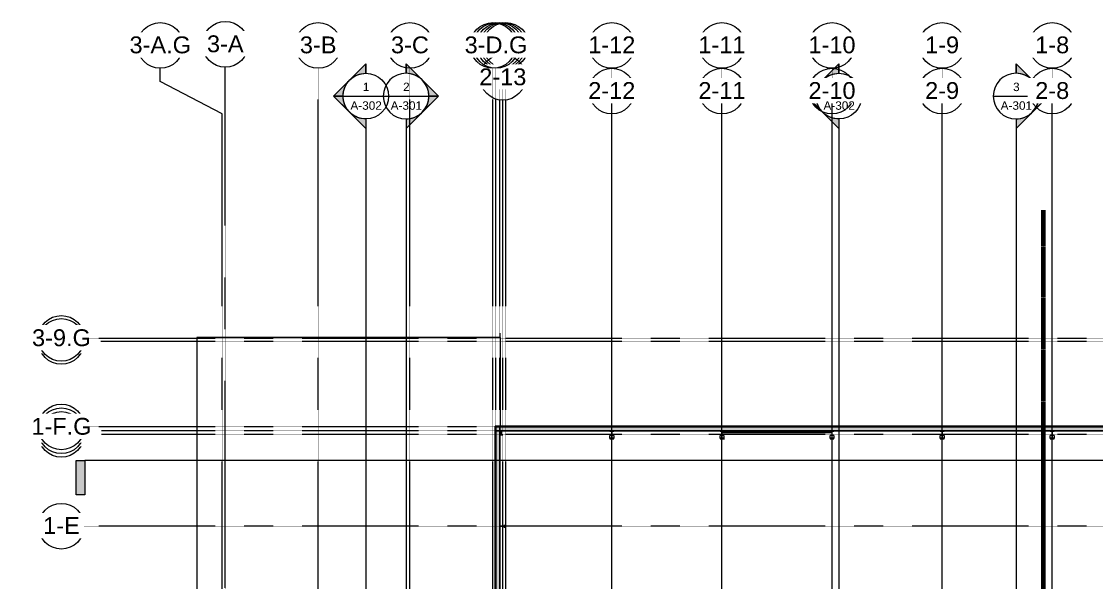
# Model space of a CAD drawing. Header units: inches. Extents: x 21400 to 32582, y -23426 to -19984.
# Drawn here: x 27367 to 30193, y -21533 to -20059 of the extents above; entities that cross this region are included whole.
import ezdxf

# ---------------------------------------------------------------- set-up
doc = ezdxf.new("R2010")
doc.units = ezdxf.units.IN
doc.header["$MEASUREMENT"] = 0
doc.linetypes.add('Dash', pattern=[0.25, 0.125, -0.125])
doc.linetypes.add('Grid Line 1_2_', pattern=[0.875, 0.5, -0.125, 0.125, -0.125])
for name, color, linetype, lineweight in [('A-ANNO-MATC', 214, 'Dash', 140), ('A-DETL', 90, 'Continuous', 9), ('A-ROOF', 132, 'Continuous', 9), ('A-WALL', 113, 'Continuous', 9), ('A-WALL-PATT', 111, 'Continuous', 25), ('G-ANNO-SYMB', 111, 'Continuous', 9), ('L-SITE-WALL', 31, 'Continuous', 9), ('S-BEAM', 12, 'Continuous', 9), ('S-COLS', 52, 'Continuous', 9), ('S-GRID', 1, 'Continuous', 9), ('S-GRID-IDEN', 1, 'Continuous', 9)]:
    doc.layers.add(name, color=color, linetype=linetype, lineweight=lineweight)
doc.styles.add('Arial', font='arial.ttf', dxfattribs={"height": 44.258982})
doc.styles.add('Arial_1', font='arial.ttf', dxfattribs={"height": 22.129491})
pattern_1 = [(161.57, (5834.139, 1.2), (-9.60067494, -0.00082924), [0, -68.304, 7.584, 0]), (18.43, (5831.739, 1.2), (-9.60067494, 0.00082924), [0, -68.304, 7.584, 0]), (108.43, (5834.139, 1.2), (4.79826437, -24.00210197), [22.764, -53.124]), (71.57, (5831.739, 1.2), (4.79826437, 24.00210197), [22.764, -53.124])]
pattern_2 = [(0, (5832.94, 0), (0, 30), []), (90, (5832.94, 0), (-30, 2e-15), [])]
pattern_3 = [(225, (30076.83, -22360.053), (23.758788, -23.758788), []), (225, (30076.83, -22396.053), (23.758788, -23.758788), [])]
pattern_4 = [(225, (29787.33, -22360.053), (23.758788, -23.758788), []), (225, (29787.33, -22396.053), (23.758788, -23.758788), [])]
pattern_5 = [(225, (29497.83, -22360.053), (23.758788, -23.758788), []), (225, (29497.83, -22396.053), (23.758788, -23.758788), [])]
pattern_6 = [(225, (29208.33, -22360.053), (23.758788, -23.758788), []), (225, (29208.33, -22396.053), (23.758788, -23.758788), [])]
pattern_7 = [(225, (28918.83, -22360.053), (23.758788, -23.758788), []), (225, (28918.83, -22396.053), (23.758788, -23.758788), [])]

# ---------------------------------------------------------------- blocks, each defined once
blk = doc.blocks.new('columns and girder2 - one-V5-Roof Low')
at = {"layer": 'S-BEAM'}
h = blk.add_hatch(dxfattribs=at)
h.set_pattern_fill('FP_10', color=256, style=0, pattern_type=2)
h.set_pattern_definition(pattern_3)
h.paths.add_polyline_path([(0, -1.3), (-5, -1.3), (-5, -2), (5, -2), (5, -1.3)], flags=0)
h.paths.add_polyline_path([(5, -17), (-5, -17), (-5, -18.5), (5, -18.5)], flags=0)
h.paths.add_polyline_path([(-5, -1204.9), (-5, -1206.4), (5, -1206.4), (5, -1204.9)], flags=0)
h.paths.add_polyline_path([(-5, -1224.3), (-5, -1225), (5, -1225), (5, -1224.3)], flags=0)
h = blk.add_hatch(dxfattribs=at)
h.set_pattern_fill('FP_10', color=256, style=0, pattern_type=2)
h.set_pattern_definition(pattern_3)
h.paths.add_polyline_path([(0.6, -2), (-0.6, -2), (-0.6, -17), (0.6, -17)], flags=0)
h.paths.add_polyline_path([(-0.6, -1206.4), (-0.6, -1224.3), (0.6, -1224.3), (0.6, -1206.4)], flags=0)
at = {"layer": 'S-BEAM', "lineweight": 15}
for p, q in [((-5, -1.3), (-5, -2)), ((-5, -2), (5, -2)), ((5, -17), (-5, -17)), ((-5, -17), (-5, -18.5)), ((-5, -18.5), (5, -18.5)), ((0.6, -2), (-0.6, -2)), ((-0.6, -2), (-0.6, -17)), ((-0.6, -17), (0.6, -17)), ((0.6, -17), (0.6, -2)), ((5, -2), (5, -1.3)), ((5, -18.5), (5, -17)), ((5, -1204.9), (-5, -1204.9)), ((-5, -1204.9), (-5, -1206.4)), ((-5, -1206.4), (5, -1206.4)), ((0.6, -1206.4), (-0.6, -1206.4)), ((-0.6, -1206.4), (-0.6, -1224.3)), ((0.6, -1224.3), (0.6, -1206.4)), ((5, -1206.4), (5, -1204.9)), ((5, -1224.3), (-5, -1224.3)), ((-5, -1224.3), (-5, -1225)), ((-0.6, -1224.3), (0.6, -1224.3)), ((5, -1225), (5, -1224.3))]:
    blk.add_line(p, q, dxfattribs=at)
at = {"layer": 'S-BEAM'}
for p, q in [((-5, -17), (-5, -9.2)), ((-0.6, -9.2), (-5, -9.2)), ((5, -9.2), (0.6, -9.2)), ((5, -9.2), (5, -17)), ((-5, -1213.3), (-5, -1206.4)), ((-5, -1213.3), (-0.6, -1213.3)), ((0.6, -1213.3), (5, -1213.3)), ((5, -1206.4), (5, -1213.3))]:
    blk.add_line(p, q, dxfattribs=at)
blk = doc.blocks.new('columns and girder2 - one-V6-Roof Low')
at = {"layer": 'S-BEAM'}
h = blk.add_hatch(dxfattribs=at)
h.set_pattern_fill('FP_11', color=256, style=0, pattern_type=2)
h.set_pattern_definition(pattern_4)
h.paths.add_polyline_path([(0, -1.3), (-5, -1.3), (-5, -2), (5, -2), (5, -1.3)], flags=0)
h.paths.add_polyline_path([(5, -17), (-5, -17), (-5, -18.5), (5, -18.5)], flags=0)
h.paths.add_polyline_path([(-5, -1204.9), (-5, -1206.4), (5, -1206.4), (5, -1204.9)], flags=0)
h.paths.add_polyline_path([(-5, -1224.3), (-5, -1225), (5, -1225), (5, -1224.3)], flags=0)
h = blk.add_hatch(dxfattribs=at)
h.set_pattern_fill('FP_11', color=256, style=0, pattern_type=2)
h.set_pattern_definition(pattern_4)
h.paths.add_polyline_path([(0.6, -2), (-0.6, -2), (-0.6, -17), (0.6, -17)], flags=0)
h.paths.add_polyline_path([(-0.6, -1206.4), (-0.6, -1224.3), (0.6, -1224.3), (0.6, -1206.4)], flags=0)
at = {"layer": 'S-BEAM', "lineweight": 15}
for p, q in [((-5, -1.3), (-5, -2)), ((-5, -2), (5, -2)), ((5, -17), (-5, -17)), ((-5, -17), (-5, -18.5)), ((-5, -18.5), (5, -18.5)), ((0.6, -2), (-0.6, -2)), ((-0.6, -2), (-0.6, -17)), ((-0.6, -17), (0.6, -17)), ((0.6, -17), (0.6, -2)), ((5, -2), (5, -1.3)), ((5, -18.5), (5, -17)), ((5, -1204.9), (-5, -1204.9)), ((-5, -1204.9), (-5, -1206.4)), ((-5, -1206.4), (5, -1206.4)), ((0.6, -1206.4), (-0.6, -1206.4)), ((-0.6, -1206.4), (-0.6, -1224.3)), ((0.6, -1224.3), (0.6, -1206.4)), ((5, -1206.4), (5, -1204.9)), ((5, -1224.3), (-5, -1224.3)), ((-5, -1224.3), (-5, -1225)), ((-0.6, -1224.3), (0.6, -1224.3)), ((5, -1225), (5, -1224.3))]:
    blk.add_line(p, q, dxfattribs=at)
at = {"layer": 'S-BEAM'}
for p, q in [((-5, -17), (-5, -9.2)), ((-0.6, -9.2), (-5, -9.2)), ((5, -9.2), (0.6, -9.2)), ((5, -9.2), (5, -17)), ((-5, -1213.3), (-5, -1206.4)), ((-5, -1213.3), (-0.6, -1213.3)), ((0.6, -1213.3), (5, -1213.3)), ((5, -1206.4), (5, -1213.3))]:
    blk.add_line(p, q, dxfattribs=at)
blk = doc.blocks.new('columns and girder2 - one-V7-Roof Low')
at = {"layer": 'S-BEAM'}
h = blk.add_hatch(dxfattribs=at)
h.set_pattern_fill('FP_12', color=256, style=0, pattern_type=2)
h.set_pattern_definition(pattern_5)
h.paths.add_polyline_path([(5, -1.3), (-5, -1.3), (-5, -2), (5, -2)], flags=0)
h.paths.add_polyline_path([(-5, -17), (-5, -18.5), (5, -18.5), (5, -17), (-3.5, -17)], flags=0)
h.paths.add_polyline_path([(5, -1204.9), (-5, -1204.9), (-5, -1206.4), (5, -1206.4)], flags=0)
h.paths.add_polyline_path([(-5, -1224.3), (-5, -1225), (5, -1225), (5, -1224.3), (-3.5, -1224.3)], flags=0)
h = blk.add_hatch(dxfattribs=at)
h.set_pattern_fill('FP_12', color=256, style=0, pattern_type=2)
h.set_pattern_definition(pattern_5)
h.paths.add_polyline_path([(0.6, -2), (-0.6, -2), (-0.6, -17), (0.6, -17), (0.6, -5.7), (0.2, -5.6), (0.2, -5.6), (-0.2, -5.6), (-0.3, -5.4), (-0.2, -4.8), (-0.2, -4.8), (0, -4.7), (0.6, -4.7), (0.6, -3.9)], flags=0)
h.paths.add_polyline_path([(-0.6, -1206.4), (-0.6, -1224.3), (0.6, -1224.3), (0.6, -1222.3), (0, -1222.2), (-0.3, -1222), (-0.4, -1221.7), (-0.2, -1221.4), (0, -1221.3), (0.6, -1221.3), (0.6, -1206.4)], flags=0)
at = {"layer": 'S-BEAM', "lineweight": 15}
for p, q in [((-5, -1.3), (-5, -2)), ((-5, -2), (5, -2)), ((5, -17), (-5, -17)), ((-5, -17), (-5, -18.5)), ((-5, -18.5), (5, -18.5)), ((0.6, -2), (-0.6, -2)), ((-0.6, -2), (-0.6, -17)), ((-0.6, -17), (0.6, -17)), ((0.6, -4.7), (0.6, -2)), ((0.6, -17), (0.6, -5.7)), ((5, -2), (5, -1.3)), ((5, -18.5), (5, -17)), ((5, -1204.9), (-5, -1204.9)), ((-5, -1204.9), (-5, -1206.4)), ((-5, -1206.4), (5, -1206.4)), ((0.6, -1206.4), (-0.6, -1206.4)), ((-0.6, -1206.4), (-0.6, -1224.3)), ((0.6, -1221.3), (0.6, -1206.4)), ((5, -1206.4), (5, -1204.9)), ((5, -1224.3), (-5, -1224.3)), ((-5, -1224.3), (-5, -1225)), ((-0.6, -1224.3), (0.6, -1224.3)), ((0.6, -1224.3), (0.6, -1222.3)), ((5, -1225), (5, -1224.3))]:
    blk.add_line(p, q, dxfattribs=at)
at = {"layer": 'S-BEAM'}
for p, q in [((-5, -17), (-5, -9.2)), ((-0.6, -9.2), (-5, -9.2)), ((5, -9.2), (0.6, -9.2)), ((5, -9.2), (5, -17)), ((-5, -1213.3), (-5, -1206.4)), ((-5, -1213.3), (-0.6, -1213.3)), ((0.6, -1213.3), (5, -1213.3)), ((5, -1206.4), (5, -1213.3))]:
    blk.add_line(p, q, dxfattribs=at)
blk = doc.blocks.new('columns and girder2 - one-V8-Roof Low')
at = {"layer": 'S-BEAM'}
h = blk.add_hatch(dxfattribs=at)
h.set_pattern_fill('FP_13', color=256, style=0, pattern_type=2)
h.set_pattern_definition(pattern_6)
h.paths.add_polyline_path([(5, -1.3), (-5, -1.3), (-5, -2), (5, -2)], flags=0)
h.paths.add_polyline_path([(5, -17), (-5, -17), (-5, -18.5), (5, -18.5)], flags=0)
h.paths.add_polyline_path([(0.8, -1204.9), (-5, -1204.9), (-5, -1206.4), (5, -1206.4), (5, -1204.9)], flags=0)
h.paths.add_polyline_path([(-5, -1224.3), (-5, -1225), (5, -1225), (5, -1224.3)], flags=0)
h = blk.add_hatch(dxfattribs=at)
h.set_pattern_fill('FP_13', color=256, style=0, pattern_type=2)
h.set_pattern_definition(pattern_6)
h.paths.add_polyline_path([(0.6, -2), (-0.6, -2), (-0.6, -4.7), (0.1, -4.8), (0.3, -4.9), (0.4, -5.3), (0.3, -5.6), (-0.2, -5.7), (-0.6, -5.7), (-0.6, -17), (0.6, -17), (0.6, -3.9)], flags=0)
h.paths.add_polyline_path([(-0.6, -1206.4), (-0.6, -1221.3), (-0.3, -1221.3), (0, -1221.5), (0.1, -1221.8), (-0.1, -1222.1), (-0.3, -1222.3), (-0.6, -1222.3), (-0.6, -1224.3), (0.6, -1224.3), (0.6, -1206.4)], flags=0)
at = {"layer": 'S-BEAM', "lineweight": 15}
for p, q in [((-5, -1.3), (-5, -2)), ((-5, -2), (5, -2)), ((5, -17), (-5, -17)), ((-5, -17), (-5, -18.5)), ((-5, -18.5), (5, -18.5)), ((0.6, -2), (-0.6, -2)), ((-0.6, -2), (-0.6, -4.7)), ((-0.6, -5.7), (-0.6, -17)), ((-0.6, -17), (0.6, -17)), ((0.6, -17), (0.6, -2)), ((5, -2), (5, -1.3)), ((5, -18.5), (5, -17)), ((5, -1204.9), (-5, -1204.9)), ((-5, -1204.9), (-5, -1206.4)), ((-5, -1206.4), (5, -1206.4)), ((0.6, -1206.4), (-0.6, -1206.4)), ((-0.6, -1206.4), (-0.6, -1221.3)), ((0.6, -1224.3), (0.6, -1206.4)), ((5, -1206.4), (5, -1204.9)), ((5, -1224.3), (-5, -1224.3)), ((-5, -1224.3), (-5, -1225)), ((-0.6, -1222.3), (-0.6, -1224.3)), ((-0.6, -1224.3), (0.6, -1224.3)), ((5, -1225), (5, -1224.3))]:
    blk.add_line(p, q, dxfattribs=at)
at = {"layer": 'S-BEAM'}
for p, q in [((-5, -17), (-5, -9.2)), ((-0.6, -9.2), (-5, -9.2)), ((5, -9.2), (0.6, -9.2)), ((5, -9.2), (5, -17)), ((-5, -1213.3), (-5, -1206.4)), ((-5, -1213.3), (-0.6, -1213.3)), ((0.6, -1213.3), (5, -1213.3)), ((5, -1206.4), (5, -1213.3))]:
    blk.add_line(p, q, dxfattribs=at)
blk = doc.blocks.new('columns and girder2 - one-V9-Roof Low')
at = {"layer": 'S-BEAM'}
h = blk.add_hatch(dxfattribs=at)
h.set_pattern_fill('FP_14', color=256, style=0, pattern_type=2)
h.set_pattern_definition(pattern_7)
h.paths.add_polyline_path([(0, -1.3), (-5, -1.3), (-5, -2), (5, -2), (5, -1.3)], flags=0)
h.paths.add_polyline_path([(5, -17), (-5, -17), (-5, -18.5), (5, -18.5)], flags=0)
h.paths.add_polyline_path([(-5, -1204.9), (-5, -1206.4), (5, -1206.4), (5, -1204.9)], flags=0)
h.paths.add_polyline_path([(-5, -1224.3), (-5, -1225), (5, -1225), (5, -1224.3)], flags=0)
h = blk.add_hatch(dxfattribs=at)
h.set_pattern_fill('FP_14', color=256, style=0, pattern_type=2)
h.set_pattern_definition(pattern_7)
h.paths.add_polyline_path([(0.6, -2), (-0.6, -2), (-0.6, -17), (0.6, -17)], flags=0)
h.paths.add_polyline_path([(-0.6, -1206.4), (-0.6, -1224.3), (0.6, -1224.3), (0.6, -1206.4)], flags=0)
at = {"layer": 'S-BEAM', "lineweight": 15}
for p, q in [((-5, -1.3), (-5, -2)), ((-5, -2), (5, -2)), ((5, -17), (-5, -17)), ((-5, -17), (-5, -18.5)), ((-5, -18.5), (5, -18.5)), ((0.6, -2), (-0.6, -2)), ((-0.6, -2), (-0.6, -17)), ((-0.6, -17), (0.6, -17)), ((0.6, -17), (0.6, -2)), ((5, -2), (5, -1.3)), ((5, -18.5), (5, -17)), ((5, -1204.9), (-5, -1204.9)), ((-5, -1204.9), (-5, -1206.4)), ((-5, -1206.4), (5, -1206.4)), ((0.6, -1206.4), (-0.6, -1206.4)), ((-0.6, -1206.4), (-0.6, -1224.3)), ((0.6, -1224.3), (0.6, -1206.4)), ((5, -1206.4), (5, -1204.9)), ((5, -1224.3), (-5, -1224.3)), ((-5, -1224.3), (-5, -1225)), ((-0.6, -1224.3), (0.6, -1224.3)), ((5, -1225), (5, -1224.3))]:
    blk.add_line(p, q, dxfattribs=at)
at = {"layer": 'S-BEAM'}
for p, q in [((-5, -17), (-5, -9.2)), ((-0.6, -9.2), (-5, -9.2)), ((5, -9.2), (0.6, -9.2)), ((5, -9.2), (5, -17)), ((-5, -1213.3), (-5, -1206.4)), ((-5, -1213.3), (-0.6, -1213.3)), ((0.6, -1213.3), (5, -1213.3)), ((5, -1206.4), (5, -1213.3))]:
    blk.add_line(p, q, dxfattribs=at)
blk = doc.blocks.new('Round Bar - 1_-V12-Roof Low')
at = {"layer": 'S-BEAM'}
for p, q in [((23520.7, -21137.8), (23375.7, -21137.8)), ((23375.7, -21138.8), (23520.7, -21138.8))]:
    blk.add_line(p, q, dxfattribs=at)
for start_param, end_param in [(0, 3.141593), (3.141593, 6.283185)]:
    blk.add_ellipse((23375.7, -21138.3), major_axis=(0, 0.5), ratio=0.802206, start_param=start_param, end_param=end_param, dxfattribs=at)
blk = doc.blocks.new('Round Bar - 1_-V13-Roof Low')
at = {"layer": 'S-BEAM'}
for p, q in [((23664.9, -21137.8), (23519.9, -21137.8)), ((23519.9, -21138.8), (23664.9, -21138.8))]:
    blk.add_line(p, q, dxfattribs=at)
for start_param, end_param in [(0, 3.141593), (3.141593, 6.283185)]:
    blk.add_ellipse((23664.9, -21138.3), major_axis=(0, 0.5), ratio=0.802206, start_param=start_param, end_param=end_param, dxfattribs=at)
blk = doc.blocks.new('Grid - Grid Head - Circle-14747-Roof Low')
at = {"layer": 'S-GRID-IDEN'}
blk.add_circle((0, 0), 0.25, dxfattribs=at)
blk = doc.blocks.new('Section - Section Head - Filled-1526-Roof Low')
at = {"layer": 'G-ANNO-SYMB'}
h = blk.add_hatch(color=256, dxfattribs=at)
edge = h.paths.add_edge_path(flags=0)
edge.add_line((-0.427, 0.177), (-0.25, 0.354))
edge.add_line((-0.25, 0.354), (-0.25, 0.25))
edge.add_arc((-0.25, 0), 0.25, 90, 135)
h = blk.add_hatch(color=256, dxfattribs=at)
edge = h.paths.add_edge_path(flags=0)
edge.add_arc((-0.25, 0), 0.25, 45, 90)
edge.add_line((-0.25, 0.25), (-0.25, 0.354))
edge.add_line((-0.25, 0.354), (-0.073, 0.177))
h = blk.add_hatch(color=256, dxfattribs=at)
edge = h.paths.add_edge_path(flags=0)
edge.add_arc((-0.25, 0), 0.25, 137.9216, 180)
edge.add_line((-0.5, 0), (-0.604, 0))
edge.add_line((-0.604, 0), (-0.436, 0.168))
h = blk.add_hatch(color=256, dxfattribs=at)
edge = h.paths.add_edge_path(flags=0)
edge.add_line((-0.064, 0.168), (0.104, 0))
edge.add_line((0.104, 0), (0, 0))
edge.add_arc((-0.25, 0), 0.25, 0, 42.0784)
for p, q in [((-0.25, 0.354), (-0.604, 0)), ((-0.25, 0.354), (-0.427, 0.177)), ((-0.25, 0.354), (0.104, 0)), ((-0.25, 0.25), (-0.25, 0.354)), ((-0.073, 0.177), (-0.25, 0.354)), ((-0.25, 0.354), (-0.25, 0.25)), ((-0.436, 0.168), (-0.604, 0)), ((0.104, 0), (-0.064, 0.168)), ((-0.604, 0), (-0.5, 0)), ((0, 0), (0.104, 0)), ((-0.5, 0), (-0.604, 0)), ((0, 0), (0.104, 0))]:
    blk.add_line(p, q, dxfattribs=at)
for start, end in [(360, 180), (90, 135), (45, 90), (137.9216, 180), (0, 42.0784), (180, 360)]:
    blk.add_arc((-0.25, 0), 0.25, start, end, dxfattribs=at)
blk = doc.blocks.new('Section - 3_32_ x 3_8_-18514-Roof Low')
at = {"layer": 'G-ANNO-SYMB'}
blk.add_hatch(color=256, dxfattribs=at).paths.add_polyline_path([(0, 0.375), (0, 0), (-0.09375, 0), (-0.09375, 0.375)], flags=0)
for p, q in [((0, 0.375), (-0.09375, 0.375)), ((-0.09375, 0.375), (-0.09375, 0)), ((0, 0), (0, 0.375)), ((-0.09375, 0), (0, 0))]:
    blk.add_line(p, q, dxfattribs=at)

msp = doc.modelspace()

# ---------------------------------------------------------------- hatches: boundary and pattern name
at = {"layer": 'A-WALL-PATT', "lineweight": 9}
h = msp.add_hatch(dxfattribs=at)
h.set_pattern_fill('FP_4', color=256, style=0, pattern_type=2)
h.set_pattern_definition(pattern_2)
h.paths.add_polyline_path([(32114.32941, -21124.30281), (32114.32941, -21123.30281), (28613.20441, -21123.30281), (28613.20441, -21124.30281), (32110.52672, -21124.30281)], flags=0)
h = msp.add_hatch(dxfattribs=at)
h.set_pattern_fill('FP_3', color=256, style=0, pattern_type=2)
h.set_pattern_definition(pattern_1)
h.paths.add_polyline_path([(30676.33211, -21134.30281), (32095.71027, -21134.30281), (32095.71027, -21133.17936), (32102.19855, -21133.17936), (32102.19855, -21134.30281), (32104.32941, -21134.30281), (32104.32941, -21124.30281), (28613.20441, -21124.30281), (28613.20441, -21134.30281), (30607.2143, -21134.30281)], flags=0)
h = msp.add_hatch(dxfattribs=at)
h.set_pattern_fill('FP_4', color=256, style=0, pattern_type=2)
h.set_pattern_definition(pattern_2)
h.paths.add_polyline_path([(28613.32841, -22370.30281), (28614.32841, -22370.30281), (28614.32841, -21121.80281), (28613.32841, -21121.80281), (28613.32841, -22356.11997)], flags=0)
h = msp.add_hatch(dxfattribs=at)
h.set_pattern_fill('FP_3', color=256, style=0, pattern_type=2)
h.set_pattern_definition(pattern_1)
h.paths.add_polyline_path([(28614.32841, -22370.30281), (28624.32841, -22370.30281), (28624.32841, -21121.80281), (28614.32841, -21121.80281), (28614.32841, -22356.11997)], flags=0)
at = {"layer": 'S-COLS'}
h = msp.add_hatch(dxfattribs=at)
h.set_pattern_fill('FP_2', color=256, style=0, pattern_type=2)
h.set_pattern_definition([(45, (5832.94, 0), (-23.758788, 23.758788), []), (45, (5832.94, 36), (-23.758788, 23.758788), [])])
h.paths.add_polyline_path([(28624.763, -21389.05281), (28624.763, -21385.88875), (28624.96551, -21385.39985), (28625.45441, -21385.19734), (28635.70441, -21385.19734), (28636.1933, -21385.39985), (28636.39581, -21385.88875), (28636.39581, -21389.05281), (28636.82941, -21389.05281), (28636.82941, -21381.05281), (28636.39581, -21381.05281), (28636.39581, -21384.21687), (28636.1933, -21384.70577), (28635.70441, -21384.90828), (28625.45441, -21384.90828), (28624.96551, -21384.70577), (28624.763, -21384.21687), (28624.763, -21381.05281), (28624.32941, -21381.05281), (28624.32941, -21389.05281)], flags=0)

# ---------------------------------------------------------------- linework, layer by layer
at = {"layer": 'A-ANNO-MATC'}
msp.add_line((30053.38648, -20555.10083), (30053.38648, -23033.8711), dxfattribs=at)
at = {"layer": 'A-DETL', "linetype": 'Dash'}
msp.add_line((28624.32941, -20877.53607), (28624.32941, -20889.05281), dxfattribs=at)
at = {"layer": 'A-ROOF'}
for p, q in [((28626.39191, -20889.05281), (27827.82941, -20889.05281)), ((27827.82941, -20889.05281), (27827.82941, -22519.05281)), ((28626.39191, -21121.80848), (28626.39191, -20889.05281))]:
    msp.add_line(p, q, dxfattribs=at)
at = {"layer": 'A-WALL'}
for p, q in [((28613.20441, -21123.30281), (32115.32941, -21123.30281)), ((28613.20441, -21124.30281), (32114.32941, -21124.30281)), ((28613.32841, -21121.80281), (28613.32841, -22370.30281)), ((28614.32841, -21121.80281), (28614.32841, -22370.30281))]:
    msp.add_line(p, q, dxfattribs=at)
at = {"layer": 'G-ANNO-SYMB'}
for p, q in [((28212.1128, -20255.10083), (28332.1128, -20255.10083)), ((28317.88097, -20255.10083), (28437.88097, -20255.10083)), ((29455.90256, -20255.10083), (29575.90256, -20255.10083)), ((29921.77449, -20255.10083), (30041.77449, -20255.10083)), ((28272.1128, -20315.10083), (28272.1128, -23273.8711)), ((28377.88097, -20315.10083), (28377.88097, -23273.8711)), ((29515.90256, -20315.10083), (29515.90256, -23273.8711)), ((29981.77449, -20315.10083), (29981.77449, -23273.8711)), ((32436.76284, -21212.52261), (27533.39821, -21212.52261))]:
    msp.add_line(p, q, dxfattribs=at)
at = {"layer": 'L-SITE-WALL', "lineweight": 25}
for p, q in [((32116.82941, -21121.80281), (28611.82841, -21121.80281)), ((28611.82841, -21121.80281), (28611.82841, -22370.30281)), ((28613.20441, -21121.80281), (28613.20441, -21134.30281)), ((28613.20441, -21134.30281), (32095.71027, -21134.30281)), ((28624.32841, -22370.30281), (28624.32841, -21121.80281))]:
    msp.add_line(p, q, dxfattribs=at)
at = {"layer": 'L-SITE-WALL'}
for p, q in [((28628.02954, -21135.05281), (28624.32841, -21135.05281)), ((32095.71027, -21135.05281), (28628.62927, -21135.05281))]:
    msp.add_line(p, q, dxfattribs=at)
at = {"layer": 'S-COLS', "lineweight": 15}
for p, q in [((28632.32941, -21134.30281), (28624.32941, -21134.30281)), ((28624.32941, -21134.30281), (28624.32941, -21134.7364)), ((28624.32941, -21134.7364), (28627.49347, -21134.7364)), ((28628.18487, -21135.42781), (28628.18487, -21143.92781)), ((28628.47394, -21143.92781), (28628.47394, -21135.42781)), ((28629.16534, -21134.7364), (28632.32941, -21134.7364)), ((28632.32941, -21134.7364), (28632.32941, -21134.30281)), ((28627.49347, -21144.61922), (28624.32941, -21144.61922)), ((28624.32941, -21144.61922), (28624.32941, -21145.05281)), ((28624.32941, -21145.05281), (28632.32941, -21145.05281)), ((28632.32941, -21144.61922), (28629.16534, -21144.61922)), ((28632.32941, -21145.05281), (28632.32941, -21144.61922)), ((28624.763, -21381.05281), (28624.32941, -21381.05281)), ((28624.32941, -21381.05281), (28624.32941, -21389.05281)), ((28624.32941, -21389.05281), (28624.763, -21389.05281)), ((28624.763, -21384.21687), (28624.763, -21381.05281)), ((28624.763, -21389.05281), (28624.763, -21385.88875)), ((28635.70441, -21384.90828), (28625.45441, -21384.90828)), ((28625.45441, -21385.19734), (28635.70441, -21385.19734)), ((28636.82941, -21381.05281), (28636.39581, -21381.05281)), ((28636.39581, -21381.05281), (28636.39581, -21384.21687)), ((28636.39581, -21385.88875), (28636.39581, -21389.05281)), ((28636.39581, -21389.05281), (28636.82941, -21389.05281)), ((28636.82941, -21389.05281), (28636.82941, -21381.05281))]:
    msp.add_line(p, q, dxfattribs=at)
for centre, start, end in [((28627.49347, -21135.42781), 0, 90), ((28629.16534, -21135.42781), 90, 180), ((28627.49347, -21143.92781), 270, 0), ((28629.16534, -21143.92781), 180, 270), ((28625.45441, -21384.21687), 180, 270), ((28625.45441, -21385.88875), 90, 180), ((28635.70441, -21384.21687), 270, 0), ((28635.70441, -21385.88875), 0, 90)]:
    msp.add_arc(centre, 0.69141, start, end, dxfattribs=at)
at = {"layer": 'S-GRID', "linetype": 'Grid Line 1_2_'}
for p, q in [((27902.57941, -23272.9264), (27902.57941, -20179.03604)), ((28146.82941, -23275.7461), (28146.82941, -20181.85575)), ((28388.07941, -23275.7461), (28388.07941, -20181.85575)), ((28614.32941, -23275.7461), (28614.32941, -20181.85575)), ((28624.32941, -23275.7461), (28624.32941, -20181.85575)), ((28632.32941, -23275.7461), (28632.32941, -20181.85575)), ((28640.32941, -23275.7461), (28640.32941, -20181.85575)), ((28918.82941, -23275.7461), (28918.82941, -20181.85575)), ((29208.32941, -23275.7461), (29208.32941, -20181.85575)), ((29497.82941, -23275.7461), (29497.82941, -20181.85575)), ((29787.32941, -23275.7461), (29787.32941, -20181.85575)), ((30076.82941, -23275.7461), (30076.82941, -20181.85575)), ((28632.32941, -23359.7461), (28632.32941, -20265.85575)), ((27894.57941, -23275.7461), (27894.57941, -20301.85575)), ((28918.82941, -23395.7461), (28918.82941, -20301.85575)), ((29208.32941, -23395.7461), (29208.32941, -20301.85575)), ((29497.82941, -23395.7461), (29497.82941, -20301.85575)), ((29787.32941, -23395.7461), (29787.32941, -20301.85575)), ((30076.82941, -23395.7461), (30076.82941, -20301.85575))]:
    msp.add_line(p, q, dxfattribs=at)
at = {"layer": 'S-GRID'}
for p, q in [((27731.57005, -20216.53591), (27731.57005, -20181.85575)), ((27894.57941, -20301.85575), (27731.57005, -20216.53591))]:
    msp.add_line(p, q, dxfattribs=at)

# ---------------------------------------------------------------- block references
at = {"layer": 'G-ANNO-SYMB', "extrusion": (0, 0, -1), "xscale": 239.9999999999998, "yscale": 239.9999999999998, "zscale": 239.9999999999998}
for name, p, rotation in [('Section - Section Head - Filled-1526-Roof Low', (-28272.1128, -20315.10083), 270.0000000000003), ('Section - Section Head - Filled-1526-Roof Low', (-29515.90256, -20315.10083), 270.0000000000003), ('Section - 3_32_ x 3_8_-18514-Roof Low', (-27533.39821, -21212.52261), 180)]:
    msp.add_blockref(name, p, dxfattribs=dict(at, rotation=rotation))
at = {"layer": 'G-ANNO-SYMB', "xscale": 239.9999999999998, "yscale": 239.9999999999998, "zscale": 239.9999999999998, "rotation": 269.9999999999996}
for p in [(28377.88097, -20315.10083), (29981.77449, -20315.10083)]:
    msp.add_blockref('Section - Section Head - Filled-1526-Roof Low', p, dxfattribs=at)
at = {"layer": 'S-BEAM', "rotation": 180}
for name, p in [('columns and girder2 - one-V9-Roof Low', (28918.82941, -22360.05281)), ('columns and girder2 - one-V8-Roof Low', (29208.32941, -22360.05281)), ('columns and girder2 - one-V7-Roof Low', (29497.82941, -22360.05281)), ('columns and girder2 - one-V6-Roof Low', (29787.32941, -22360.05281)), ('columns and girder2 - one-V5-Roof Low', (30076.82941, -22360.05281))]:
    msp.add_blockref(name, p, dxfattribs=at)
at = {"layer": 'S-BEAM'}
for name in ['Round Bar - 1_-V12-Roof Low', 'Round Bar - 1_-V13-Roof Low']:
    msp.add_blockref(name, (5832.93918, 0), dxfattribs=at)
at = {"layer": 'S-GRID-IDEN', "xscale": 239.9999999999998, "yscale": 239.9999999999998, "zscale": 239.9999999999998}
for p in [(27731.57005, -20121.85575), (27902.57941, -20119.03604), (28146.82941, -20121.85575), (28388.07941, -20121.85575), (28640.32941, -20121.85575), (28918.82941, -20121.85575), (29208.32941, -20121.85575), (29497.82941, -20121.85575), (29787.32941, -20121.85575), (30076.82941, -20121.85575), (28918.82941, -20241.85575), (29208.32941, -20241.85575), (29497.82941, -20241.85575), (29787.32941, -20241.85575), (30076.82941, -20241.85575)]:
    msp.add_blockref('Grid - Grid Head - Circle-14747-Roof Low', p, dxfattribs=at)
at = {"layer": 'S-GRID-IDEN', "xscale": 239.9999999999998, "yscale": 239.9999999999998, "zscale": 239.9999999999998, "rotation": 89.9999999999998}
for p in [(27471.52321, -20899.55281), (27471.52321, -21143.80281), (27471.52321, -21385.05281)]:
    msp.add_blockref('Grid - Grid Head - Circle-14747-Roof Low', p, dxfattribs=at)

# ---------------------------------------------------------------- texts
at = {"layer": 'G-ANNO-SYMB', "attachment_point": 2, "line_spacing_factor": 0.938532, "style": 'Arial_1'}
for s, insert, char_height, width in [('1', (28272.88123, -20219.67802), 22.12949, 20.52), ('2', (28378.6494, -20219.67802), 22.12949, 20.52), ('4', (29516.67098, -20219.67802), 22.12949, 20.52), ('3', (29982.54292, -20219.67802), 22.12949, 20.52), ('A-302', (28272.88123, -20268.76863), 22.129491, 98.28), ('A-301', (28378.6494, -20268.76863), 22.129491, 98.28), ('A-302', (29516.67098, -20268.76863), 22.129491, 98.28), ('A-301', (29982.54292, -20268.76863), 22.129491, 98.28)]:
    msp.add_mtext(s, dxfattribs=dict(at, insert=insert, char_height=char_height, width=width))

# ---------------------------------------------------------------- next in the draw order: texts
at = {"layer": 'S-GRID-IDEN', "char_height": 44.258982, "attachment_point": 2, "line_spacing_factor": 0.938532, "style": 'Arial', "bg_fill": 3, "box_fill_scale": 1.25, "bg_fill_color": 0, "bg_fill_transparency": 0}
for s, insert, width in [('3-A', (27902.56787, -20095.44387), 114.48), ('3-B', (28146.81787, -20098.26357), 114.48), ('3-C', (28388.06787, -20098.26357), 118.26), ('3-E.G', (28640.31787, -20098.26357), 192.24), ('1-12', (28918.81787, -20098.26357), 147.42), ('1-11', (29208.31787, -20098.26357), 147.42), ('1-10', (29497.81787, -20098.26357), 147.42), ('1-9', (29787.31787, -20098.26357), 106.38), ('1-8', (30076.81787, -20098.26357), 106.38), ('2-12', (28918.81787, -20218.26357), 147.42), ('2-11', (29208.31787, -20218.26357), 147.42), ('2-10', (29497.81787, -20218.26357), 147.42), ('2-9', (29787.31787, -20218.26357), 106.38), ('2-8', (30076.81787, -20218.26357), 106.38), ('3-9', (27471.76695, -20875.72844), 106.38), ('3-8', (27471.76695, -21119.97844), 106.38), ('3-7', (27471.76695, -21361.22844), 106.38)]:
    msp.add_mtext(s, dxfattribs=dict(at, insert=insert, width=width))

# ---------------------------------------------------------------- next in the draw order: linework, layer by layer
at = {"layer": 'S-GRID', "linetype": 'Grid Line 1_2_'}
for p, q in [((32438.63784, -20899.55281), (27531.52321, -20899.55281)), ((32438.63784, -21143.80281), (27531.52321, -21143.80281)), ((32438.63784, -21385.05281), (27531.52321, -21385.05281))]:
    msp.add_line(p, q, dxfattribs=at)

# ---------------------------------------------------------------- next in the draw order: block references
at = {"layer": 'S-GRID-IDEN', "xscale": 239.9999999999998, "yscale": 239.9999999999998, "zscale": 239.9999999999998}
msp.add_blockref('Grid - Grid Head - Circle-14747-Roof Low', (28632.32941, -20121.85575), dxfattribs=at)
at = {"layer": 'S-GRID-IDEN', "xscale": 239.9999999999998, "yscale": 239.9999999999998, "zscale": 239.9999999999998, "rotation": 89.9999999999998}
for p in [(27471.52321, -20891.55281), (27471.52321, -21134.30281), (27471.52321, -21385.05281)]:
    msp.add_blockref('Grid - Grid Head - Circle-14747-Roof Low', p, dxfattribs=at)

# ---------------------------------------------------------------- next in the draw order: texts
at = {"layer": 'S-GRID-IDEN', "insert": (27731.55852, -20098.26357), "char_height": 44.258982, "width": 192.24, "attachment_point": 2, "line_spacing_factor": 0.938532, "style": 'Arial', "bg_fill": 3, "box_fill_scale": 1.25, "bg_fill_color": 0, "bg_fill_transparency": 0}
msp.add_mtext('3-A.G', dxfattribs=at)

# ---------------------------------------------------------------- next in the draw order: texts
at = {"layer": 'S-GRID-IDEN', "char_height": 44.258982, "attachment_point": 2, "line_spacing_factor": 0.938532, "style": 'Arial', "bg_fill": 3, "box_fill_scale": 1.25, "bg_fill_color": 0, "bg_fill_transparency": 0}
for s, insert, width in [('3-E', (28632.31787, -20098.26357), 114.48), ('3-9.G', (27471.76695, -20867.72844), 184.14), ('1-F', (27471.76695, -21110.47844), 110.16), ('1-E', (27471.76695, -21361.22844), 114.48)]:
    msp.add_mtext(s, dxfattribs=dict(at, insert=insert, width=width))

# ---------------------------------------------------------------- next in the draw order: linework, layer by layer
at = {"layer": 'S-GRID', "linetype": 'Grid Line 1_2_'}
for p, q in [((32438.63784, -20891.55281), (27531.52321, -20891.55281)), ((32438.63784, -21134.30281), (27531.52321, -21134.30281)), ((32438.63784, -21385.05281), (27531.52321, -21385.05281))]:
    msp.add_line(p, q, dxfattribs=at)

# ---------------------------------------------------------------- next in the draw order: block references
at = {"layer": 'S-GRID-IDEN', "xscale": 239.9999999999998, "yscale": 239.9999999999998, "zscale": 239.9999999999998}
msp.add_blockref('Grid - Grid Head - Circle-14747-Roof Low', (28624.32941, -20121.85575), dxfattribs=at)
at = {"layer": 'S-GRID-IDEN', "xscale": 239.9999999999998, "yscale": 239.9999999999998, "zscale": 239.9999999999998, "rotation": 89.9999999999998}
msp.add_blockref('Grid - Grid Head - Circle-14747-Roof Low', (27471.52321, -21124.30281), dxfattribs=at)

# ---------------------------------------------------------------- next in the draw order: texts
at = {"layer": 'S-GRID-IDEN', "char_height": 44.258982, "attachment_point": 2, "line_spacing_factor": 0.938532, "style": 'Arial', "bg_fill": 3, "box_fill_scale": 1.25, "bg_fill_color": 0, "bg_fill_transparency": 0}
for s, insert, width in [('1-13', (28624.31787, -20098.26357), 147.42), ('1-F.G', (27471.76695, -21100.47844), 187.92)]:
    msp.add_mtext(s, dxfattribs=dict(at, insert=insert, width=width))

# ---------------------------------------------------------------- next in the draw order: linework, layer by layer
at = {"layer": 'S-GRID', "linetype": 'Grid Line 1_2_'}
msp.add_line((32438.63784, -21124.30281), (27531.52321, -21124.30281), dxfattribs=at)

# ---------------------------------------------------------------- next in the draw order: block references
at = {"layer": 'S-GRID-IDEN', "xscale": 239.9999999999998, "yscale": 239.9999999999998, "zscale": 239.9999999999998}
msp.add_blockref('Grid - Grid Head - Circle-14747-Roof Low', (28614.32941, -20121.85575), dxfattribs=at)

# ---------------------------------------------------------------- next in the draw order: texts
at = {"layer": 'S-GRID-IDEN', "insert": (28614.31787, -20098.26357), "char_height": 44.258982, "width": 225.18, "attachment_point": 2, "line_spacing_factor": 0.938532, "style": 'Arial', "bg_fill": 3, "box_fill_scale": 1.25, "bg_fill_color": 0, "bg_fill_transparency": 0}
msp.add_mtext('1-13.G', dxfattribs=at)

# ---------------------------------------------------------------- next in the draw order: block references
at = {"layer": 'S-GRID-IDEN', "xscale": 239.9999999999998, "yscale": 239.9999999999998, "zscale": 239.9999999999998}
msp.add_blockref('Grid - Grid Head - Circle-14747-Roof Low', (28632.32941, -20205.85575), dxfattribs=at)

# ---------------------------------------------------------------- next in the draw order: texts
at = {"layer": 'S-GRID-IDEN', "insert": (28632.31787, -20182.26357), "char_height": 44.258982, "width": 147.42, "attachment_point": 2, "line_spacing_factor": 0.938532, "style": 'Arial', "bg_fill": 3, "box_fill_scale": 1.25, "bg_fill_color": 0, "bg_fill_transparency": 0}
msp.add_mtext('2-13', dxfattribs=at)

# ---------------------------------------------------------------- next in the draw order: linework, layer by layer
at = {"layer": 'S-GRID', "linetype": 'Grid Line 1_2_'}
for p, q in [((28606.32941, -23275.7461), (28606.32941, -20181.85575)), ((28614.32941, -23275.7461), (28614.32941, -20181.85575))]:
    msp.add_line(p, q, dxfattribs=at)

# ---------------------------------------------------------------- next in the draw order: block references
at = {"layer": 'S-GRID-IDEN', "xscale": 239.9999999999998, "yscale": 239.9999999999998, "zscale": 239.9999999999998}
msp.add_blockref('Grid - Grid Head - Circle-14747-Roof Low', (28606.32941, -20121.85575), dxfattribs=at)

# ---------------------------------------------------------------- next in the draw order: texts
at = {"layer": 'S-GRID-IDEN', "insert": (28606.31787, -20098.26357), "char_height": 44.258982, "width": 118.26, "attachment_point": 2, "line_spacing_factor": 0.938532, "style": 'Arial', "bg_fill": 3, "box_fill_scale": 1.25, "bg_fill_color": 0, "bg_fill_transparency": 0}
msp.add_mtext('3-D', dxfattribs=at)

# ---------------------------------------------------------------- next in the draw order: block references
at = {"layer": 'S-GRID-IDEN', "xscale": 239.9999999999998, "yscale": 239.9999999999998, "zscale": 239.9999999999998}
msp.add_blockref('Grid - Grid Head - Circle-14747-Roof Low', (28614.32941, -20121.85575), dxfattribs=at)

# ---------------------------------------------------------------- next in the draw order: texts
at = {"layer": 'S-GRID-IDEN', "insert": (28614.31787, -20098.26357), "char_height": 44.258982, "width": 196.02, "attachment_point": 2, "line_spacing_factor": 0.938532, "style": 'Arial', "bg_fill": 3, "box_fill_scale": 1.25, "bg_fill_color": 0, "bg_fill_transparency": 0}
msp.add_mtext('3-D.G', dxfattribs=at)

doc.saveas('drawing.dxf')
